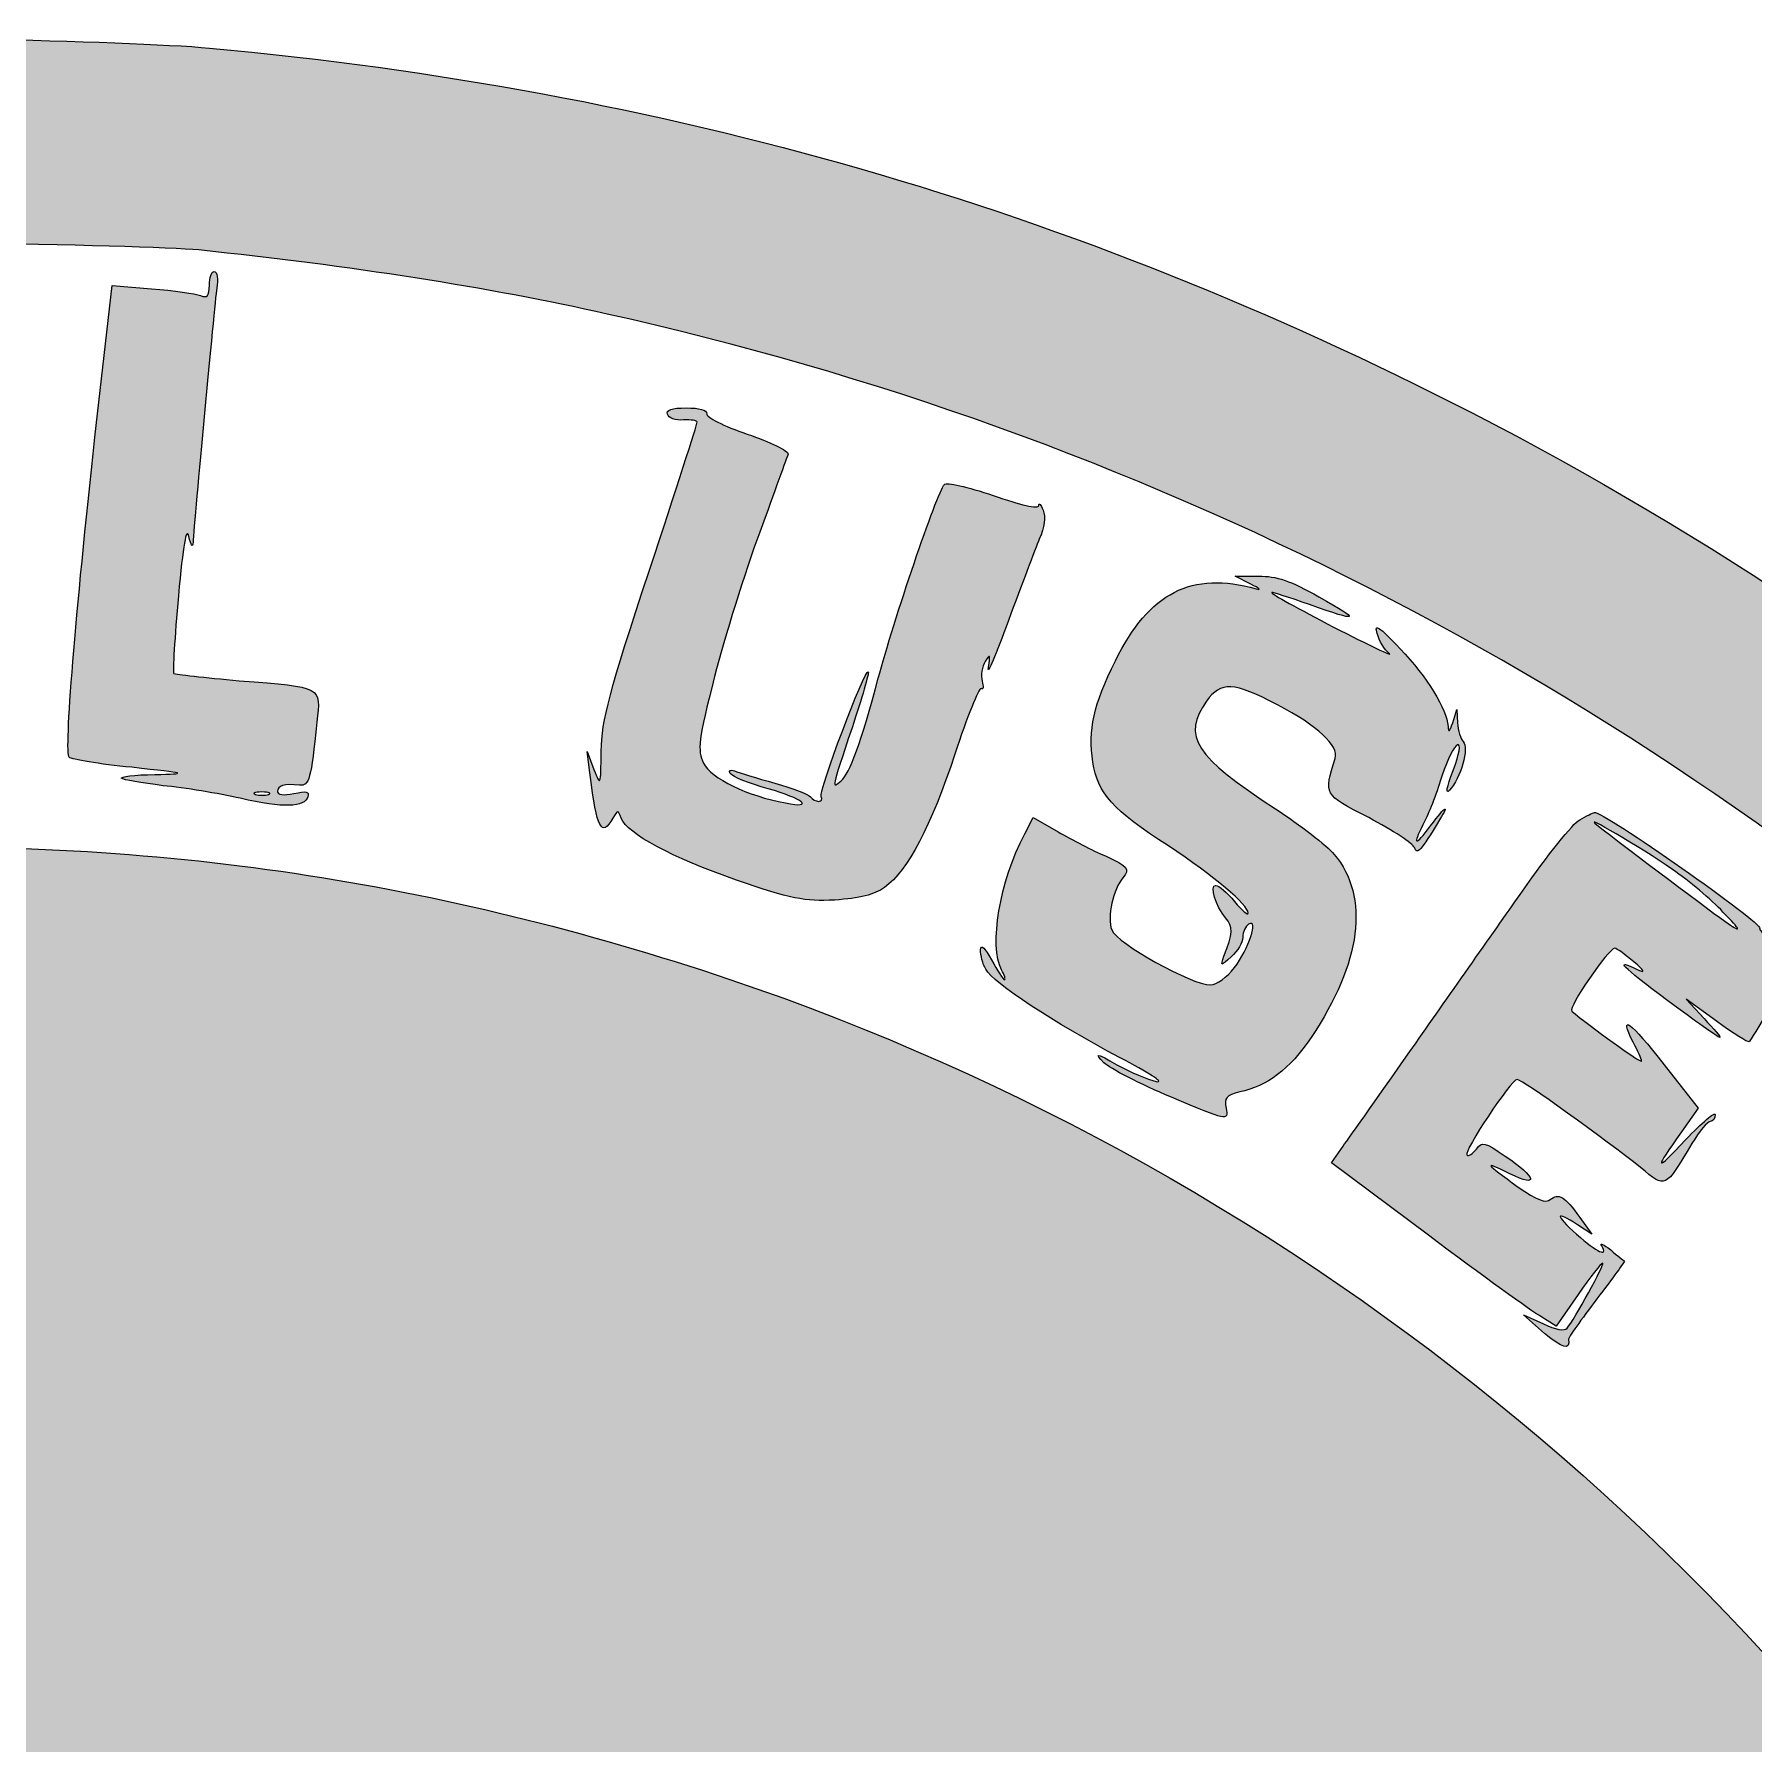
# Model space of a CAD drawing. Extents: x 521 to 1427, y -1412 to -517.
# Drawn here: x 989.8 to 1222.1, y -748.1 to -517.1 of the extents above; entities that cross this region are included whole.
import ezdxf

# ---------------------------------------------------------------- set-up
doc = ezdxf.new("R2010")
doc.units = 0
doc.header["$MEASUREMENT"] = 0
doc.layers.add('katman 1', color=7, linetype='Continuous')

# ---------------------------------------------------------------- blocks, each defined once
blk = doc.blocks.new('block 2')
at = {"layer": 'katman 1', "true_color": 0xffffff}
h = blk.add_hatch(color=7, dxfattribs=at)
h.dxf.hatch_style = 2
edge = h.paths.add_edge_path()
edge.add_spline(control_points=[(1422.75, -900.92), (1402.47, -759.29), (1312.94, -634.6), (1184, -568.25), (1130.06, -540.53), (1075.05, -524.65), (1013.45, -518.98), (1002.46, -517.99), (962.2, -517.14), (952.84, -517.7), (916.26, -519.9), (891.66, -523.59), (859.98, -531.6), (802.77, -545.99), (747.69, -572.36), (699.77, -608.16), (604.57, -679.26), (541.34, -784.95), (524.76, -900.92), (521.28, -924.66), (520.5, -936.86), (520.5, -964.57), (520.5, -992.29), (521.28, -1004.48), (524.68, -1028.09), (541.34, -1144.13), (604.57, -1249.89), (699.77, -1320.99), (763.86, -1368.91), (839.7, -1399.18), (919.17, -1408.61), (938.31, -1410.88), (949.3, -1411.44), (973.75, -1411.44), (998.28, -1411.51), (1008.84, -1410.95), (1028.33, -1408.61), (1107.8, -1399.18), (1183.58, -1368.91), (1247.73, -1320.99), (1343, -1249.82), (1406.16, -1144.13), (1422.82, -1028.09), (1426.22, -1004.48), (1427, -992.29), (1427, -964.57), (1427, -936.86), (1426.22, -924.66), (1422.75, -900.92)], knot_values=[0, 0, 0, 0, 1, 1, 1, 2, 2, 2, 3, 3, 3, 4, 4, 4, 5, 5, 5, 6, 6, 6, 7, 7, 7, 8, 8, 8, 9, 9, 9, 10, 10, 10, 11, 11, 11, 12, 12, 12, 13, 13, 13, 14, 14, 14, 15, 15, 15, 16, 16, 16, 16], degree=3, periodic=1)
edge = h.paths.add_edge_path()
edge.add_spline(control_points=[(1399.57, -974.5), (1399.14, -996.26), (1397.79, -1011.93), (1394.68, -1030.29), (1394.38, -1032.34), (1394.08, -1033.54), (1393.68, -1034.17), (1393.9, -1034.71), (1394.06, -1035.28), (1394.16, -1035.86), (1394.29, -1036.62), (1394.35, -1037.39), (1394.37, -1038.16), (1394.39, -1039.04), (1394.35, -1039.91), (1394.28, -1040.78), (1394.2, -1041.72), (1394.08, -1042.65), (1393.92, -1043.58), (1393.76, -1044.55), (1393.56, -1045.51), (1393.32, -1046.46), (1393.09, -1047.41), (1392.83, -1048.34), (1392.53, -1049.27), (1392.24, -1050.15), (1391.92, -1051.02), (1391.56, -1051.87), (1391.23, -1052.65), (1390.87, -1053.42), (1390.46, -1054.16), (1390.33, -1054.38), (1390.2, -1054.6), (1390.06, -1054.81), (1388.68, -1060.68), (1384.63, -1076.61), (1383.26, -1081.18), (1382.42, -1084.05), (1381.96, -1085.65), (1381.09, -1086.31), (1380.83, -1087.76), (1380.6, -1089.22), (1380.37, -1090.67), (1380.09, -1092.36), (1379.81, -1094.05), (1379.46, -1095.73), (1379.12, -1097.4), (1378.71, -1099.06), (1378.18, -1100.68), (1377.66, -1102.26), (1377.03, -1103.8), (1376.23, -1105.26), (1375.68, -1106.24), (1375.05, -1107.17), (1374.33, -1108.03), (1371.86, -1114.95), (1366.2, -1129), (1363.41, -1134.84), (1363.41, -1134.84), (1361.15, -1139.59), (1361.15, -1139.59), (1361.15, -1139.59), (1361.03, -1139.53), (1361.03, -1139.53), (1361.02, -1139.57), (1361.02, -1139.61), (1361.01, -1139.65), (1360.9, -1140.08), (1360.75, -1140.49), (1360.55, -1140.88), (1360.36, -1141.28), (1360.11, -1141.65), (1359.84, -1141.99), (1359.7, -1142.17), (1359.55, -1142.33), (1359.39, -1142.5), (1359.01, -1143.37), (1358.44, -1144.45), (1357.74, -1145.55), (1356.4, -1147.6), (1354.62, -1150.86), (1353.85, -1152.64), (1353.59, -1153.22), (1353.3, -1153.75), (1353.01, -1154.21), (1352.99, -1154.61), (1352.95, -1155), (1352.85, -1155.39), (1352.74, -1155.8), (1352.58, -1156.19), (1352.35, -1156.55), (1352.2, -1156.77), (1352.03, -1156.98), (1351.85, -1157.17), (1351.84, -1157.3), (1351.83, -1157.42), (1351.82, -1157.55), (1352.1, -1157.53), (1352.29, -1157.56), (1352.29, -1157.67), (1352.29, -1157.81), (1350.09, -1161.85), (1347.39, -1166.6), (1343.99, -1172.68), (1341.68, -1176.35), (1338.26, -1180.64), (1338.26, -1180.64), (1338.27, -1180.64), (1338.27, -1180.64), (1338.32, -1180.64), (1338.32, -1180.71), (1338.27, -1180.71), (1338.25, -1180.71), (1338.22, -1180.72), (1338.2, -1180.72), (1337.36, -1181.77), (1336.46, -1182.85), (1335.47, -1184.01), (1335.35, -1184.36), (1335.23, -1184.71), (1335.1, -1185.05), (1334.94, -1185.49), (1334.75, -1185.92), (1334.51, -1186.32), (1334.4, -1186.51), (1334.27, -1186.69), (1334.13, -1186.85), (1334.05, -1186.94), (1333.98, -1187.02), (1333.9, -1187.09), (1333.8, -1187.18), (1333.72, -1187.28), (1333.63, -1187.37), (1333.59, -1187.41), (1333.54, -1187.44), (1333.5, -1187.48), (1333.39, -1189), (1331.37, -1193), (1328.33, -1197.51), (1301.6, -1237.27), (1262.9, -1276.83), (1223.06, -1305.04), (1165, -1346.23), (1099.22, -1371.89), (1028.33, -1380.96), (1008.91, -1383.44), (1001.26, -1383.87), (973.75, -1383.87), (946.25, -1383.87), (938.59, -1383.44), (919.17, -1380.96), (848.35, -1371.89), (782.43, -1346.23), (724.44, -1305.04), (683.83, -1276.26), (645.4, -1236.85), (617.9, -1195.66), (579.41, -1137.96), (557.36, -1076.72), (549.42, -1004.98), (548.15, -993.5), (547.16, -943.31), (548.15, -943.31), (548.21, -943.31), (548.32, -943.35), (548.45, -943.41), (548.46, -943.18), (548.47, -942.95), (548.47, -942.71), (548.48, -941.93), (548.47, -941.15), (548.48, -940.36), (548.48, -939.59), (548.49, -938.82), (548.54, -938.05), (548.56, -937.73), (548.59, -937.43), (548.63, -937.12), (548.32, -935.85), (548.76, -931.29), (550.27, -917.43), (560.27, -826.63), (601.45, -740.36), (666.46, -674.01), (698.78, -640.98), (730.82, -616.87), (770.73, -595.4), (821.27, -568.25), (879.54, -551.02), (936.54, -546.34), (941.64, -545.99), (947.03, -545.49), (948.59, -545.35), (954.4, -544.78), (1004.87, -545.56), (1012.03, -546.27), (1032.45, -548.4), (1051.16, -551.3), (1067.18, -554.92), (1139.06, -570.87), (1205.48, -604.82), (1259.71, -653.38), (1335.7, -721.5), (1384.47, -813.66), (1396.59, -912.12), (1397.16, -917.01), (1397.87, -922.47), (1398.08, -924.31), (1398.08, -924.31), (1398.5, -927.71), (1398.5, -927.71), (1398.5, -927.71), (1398.43, -927.71), (1398.43, -927.71), (1398.51, -928.02), (1398.57, -928.32), (1398.62, -928.63), (1398.71, -929.22), (1398.75, -929.81), (1398.77, -930.41), (1398.79, -931.03), (1398.78, -931.65), (1398.77, -932.26), (1398.76, -932.46), (1398.75, -932.66), (1398.74, -932.86), (1399.49, -937.17), (1399.94, -956.55), (1399.57, -974.5)], knot_values=[0, 0, 0, 0, 1, 1, 1, 2, 2, 2, 3, 3, 3, 4, 4, 4, 5, 5, 5, 6, 6, 6, 7, 7, 7, 8, 8, 8, 9, 9, 9, 10, 10, 10, 11, 11, 11, 12, 12, 12, 13, 13, 13, 14, 14, 14, 15, 15, 15, 16, 16, 16, 17, 17, 17, 18, 18, 18, 19, 19, 19, 20, 20, 20, 21, 21, 21, 22, 22, 22, 23, 23, 23, 24, 24, 24, 25, 25, 25, 26, 26, 26, 27, 27, 27, 28, 28, 28, 29, 29, 29, 30, 30, 30, 31, 31, 31, 32, 32, 32, 33, 33, 33, 34, 34, 34, 35, 35, 35, 36, 36, 36, 37, 37, 37, 38, 38, 38, 39, 39, 39, 40, 40, 40, 41, 41, 41, 42, 42, 42, 43, 43, 43, 44, 44, 44, 45, 45, 45, 46, 46, 46, 47, 47, 47, 48, 48, 48, 49, 49, 49, 50, 50, 50, 51, 51, 51, 52, 52, 52, 53, 53, 53, 54, 54, 54, 55, 55, 55, 56, 56, 56, 57, 57, 57, 58, 58, 58, 59, 59, 59, 60, 60, 60, 61, 61, 61, 62, 62, 62, 63, 63, 63, 64, 64, 64, 65, 65, 65, 66, 66, 66, 67, 67, 67, 68, 68, 68, 69, 69, 69, 70, 70, 70, 71, 71, 71, 72, 72, 72, 73, 73, 73, 74, 74, 74, 75, 75, 75, 76, 76, 76, 76], degree=3, periodic=1)
at = {"layer": 'katman 1', "true_color": 0x008000}
h = blk.add_hatch(color=96, dxfattribs=at)
h.dxf.hatch_style = 2
edge = h.paths.add_edge_path()
edge.add_spline(control_points=[(1013.45, -551.02), (1013.45, -552.51), (1013.16, -552.79), (1012.24, -552.44), (1011.6, -552.16), (1008.63, -551.73), (1005.65, -551.52), (1005.65, -551.52), (1000.33, -551.09), (1000.33, -551.09), (1000.33, -551.09), (997.99, -571.58), (997.99, -571.58), (995.37, -595.4), (993.81, -614.18), (994.52, -614.82), (994.8, -615.1), (998.56, -615.74), (1002.96, -616.17), (1010.54, -617.02), (1010.68, -617.02), (1006.08, -617.16), (1003.38, -617.16), (1001.33, -617.44), (1001.54, -617.65), (1001.82, -617.87), (1004.3, -618.29), (1007.21, -618.65), (1010.05, -618.93), (1014.72, -619.71), (1017.63, -620.35), (1023.51, -621.7), (1026.28, -621.62), (1026.77, -620.14), (1026.99, -619.43), (1026.56, -619.36), (1024.86, -619.71), (1023.44, -619.99), (1022.66, -619.92), (1022.66, -619.43), (1022.66, -618.65), (1023.51, -618.36), (1025.64, -618.58), (1026.92, -618.72), (1027.2, -617.8), (1027.98, -610.07), (1028.48, -605.18), (1028.9, -605.39), (1017.49, -604.47), (1012.81, -604.04), (1008.84, -603.62), (1008.63, -603.48), (1008.49, -603.26), (1008.77, -598.59), (1009.27, -592.99), (1009.9, -586.11), (1010.33, -583.56), (1010.68, -584.98), (1010.97, -586.25), (1011.18, -586.54), (1011.25, -585.76), (1011.39, -582.85), (1014.16, -553.64), (1014.44, -551.45), (1014.65, -550.24), (1014.51, -549.18), (1014.09, -549.18), (1013.73, -549.18), (1013.45, -550.03), (1013.45, -551.02)], knot_values=[0, 0, 0, 0, 1, 1, 1, 2, 2, 2, 3, 3, 3, 4, 4, 4, 5, 5, 5, 6, 6, 6, 7, 7, 7, 8, 8, 8, 9, 9, 9, 10, 10, 10, 11, 11, 11, 12, 12, 12, 13, 13, 13, 14, 14, 14, 15, 15, 15, 16, 16, 16, 17, 17, 17, 18, 18, 18, 19, 19, 19, 20, 20, 20, 21, 21, 21, 22, 22, 22, 23, 23, 23, 23], degree=3, periodic=1)
edge = h.paths.add_edge_path()
edge.add_spline(control_points=[(1021.46, -619.85), (1020.96, -619.99), (1020.11, -619.99), (1019.69, -619.85), (1019.19, -619.64), (1019.54, -619.5), (1020.54, -619.5), (1021.53, -619.5), (1021.88, -619.64), (1021.46, -619.85)], knot_values=[0, 0, 0, 0, 1, 1, 1, 2, 2, 2, 3, 3, 3, 3], degree=3, periodic=1)
h = blk.add_hatch(color=96, dxfattribs=at)
h.dxf.hatch_style = 2
edge = h.paths.add_edge_path()
edge.add_spline(control_points=[(1075.33, -568.46), (1075.47, -568.96), (1076.47, -569.31), (1077.53, -569.24), (1078.52, -569.17), (1079.37, -569.31), (1079.37, -569.52), (1079.37, -569.81), (1076.47, -578.74), (1072.92, -589.51), (1067.46, -606.03), (1066.47, -609.79), (1066.4, -613.97), (1066.33, -618.72), (1066.33, -618.79), (1065.41, -616.45), (1065.41, -616.45), (1064.49, -614.04), (1064.49, -614.04), (1064.49, -614.04), (1064.91, -617.23), (1064.91, -617.23), (1065.76, -624.46), (1066.47, -625.74), (1067.96, -623.04), (1068.6, -621.91), (1068.67, -621.91), (1069.09, -623.04), (1069.94, -625.17), (1075.9, -628.36), (1084.69, -631.41), (1092.06, -633.96), (1093.83, -634.31), (1097.94, -634.1), (1101.35, -633.89), (1103.26, -633.39), (1104.68, -632.4), (1107.87, -630.06), (1110.92, -624.18), (1114.18, -614.39), (1115.81, -609.36), (1117.44, -605.39), (1117.72, -605.53), (1118.01, -605.75), (1118.08, -605.25), (1117.86, -604.54), (1117.65, -603.76), (1117.86, -602.56), (1118.29, -601.85), (1118.93, -600.78), (1119, -600.93), (1118.71, -602.7), (1118.5, -603.83), (1119.71, -601), (1121.41, -596.32), (1123.18, -591.64), (1125.02, -586.68), (1125.59, -585.33), (1126.3, -583.77), (1126.51, -582.35), (1126.09, -581.43), (1125.8, -580.65), (1125.52, -580.37), (1125.52, -580.79), (1125.45, -581.29), (1123.04, -580.72), (1119.35, -579.45), (1115.88, -578.24), (1113.04, -577.6), (1112.76, -577.96), (1111.77, -579.02), (1105.81, -596.6), (1103.83, -604.12), (1101.49, -612.91), (1100, -616.95), (1098.8, -618.01), (1097.52, -619.07), (1097.45, -619.28), (1100.28, -610.85), (1101.63, -606.81), (1102.62, -603.41), (1102.48, -603.26), (1102.06, -602.77), (1095.68, -619.5), (1096.1, -620.14), (1096.31, -620.49), (1096.17, -620.77), (1095.75, -620.77), (1095.39, -620.77), (1094.9, -620.49), (1094.68, -620.14), (1094.47, -619.85), (1092.34, -619), (1089.86, -618.29), (1087.45, -617.65), (1084.97, -616.87), (1084.41, -616.66), (1083.84, -616.45), (1083.55, -616.59), (1083.84, -617.02), (1084.12, -617.44), (1086.39, -618.36), (1088.94, -619.07), (1093.69, -620.42), (1095.32, -621.77), (1091.28, -620.99), (1086.18, -620.06), (1081.22, -617.65), (1080.22, -615.6), (1079.37, -613.83), (1079.51, -612.55), (1081.71, -603.9), (1083.06, -598.59), (1085.82, -589.8), (1087.81, -584.41), (1089.79, -579.02), (1091.49, -574.27), (1091.64, -573.85), (1091.71, -573.42), (1089.23, -572.22), (1086.11, -571.15), (1082.99, -570.09), (1080.51, -568.81), (1080.65, -568.39), (1080.72, -567.89), (1079.66, -567.61), (1077.88, -567.61), (1075.9, -567.61), (1075.12, -567.89), (1075.33, -568.46)], knot_values=[0, 0, 0, 0, 1, 1, 1, 2, 2, 2, 3, 3, 3, 4, 4, 4, 5, 5, 5, 6, 6, 6, 7, 7, 7, 8, 8, 8, 9, 9, 9, 10, 10, 10, 11, 11, 11, 12, 12, 12, 13, 13, 13, 14, 14, 14, 15, 15, 15, 16, 16, 16, 17, 17, 17, 18, 18, 18, 19, 19, 19, 20, 20, 20, 21, 21, 21, 22, 22, 22, 23, 23, 23, 24, 24, 24, 25, 25, 25, 26, 26, 26, 27, 27, 27, 28, 28, 28, 29, 29, 29, 30, 30, 30, 31, 31, 31, 32, 32, 32, 33, 33, 33, 34, 34, 34, 35, 35, 35, 36, 36, 36, 37, 37, 37, 38, 38, 38, 39, 39, 39, 40, 40, 40, 41, 41, 41, 42, 42, 42, 43, 43, 43, 43], degree=3, periodic=1)
h = blk.add_hatch(color=96, dxfattribs=at)
h.dxf.hatch_style = 2
edge = h.paths.add_edge_path()
edge.add_spline(control_points=[(1154.16, -591.43), (1155.36, -591.99), (1155.65, -592.28), (1154.87, -592.06), (1146.22, -589.58), (1140.41, -592.56), (1135.87, -601.78), (1132.89, -607.8), (1132.18, -611.06), (1132.82, -615.46), (1133.46, -619.64), (1135.51, -621.98), (1143.03, -626.8), (1149.27, -630.91), (1153.8, -634.74), (1153.8, -635.87), (1153.8, -636.23), (1152.95, -635.52), (1151.96, -634.31), (1150.97, -633.11), (1149.83, -632.12), (1149.41, -632.12), (1148.56, -632.12), (1149.41, -634.95), (1150.75, -636.51), (1151.82, -637.72), (1151.75, -638.64), (1150.54, -641.69), (1150.05, -643.1), (1150.05, -643.1), (1151.53, -641.76), (1152.39, -640.98), (1153.09, -639.84), (1153.09, -639.13), (1153.09, -638.42), (1153.45, -637.64), (1153.87, -637.36), (1155.29, -636.51), (1153.87, -640.76), (1151.96, -643.24), (1150.97, -644.52), (1149.55, -645.58), (1148.77, -645.58), (1146.15, -645.58), (1136.08, -639.98), (1135.37, -638.14), (1134.73, -636.44), (1135.59, -632.54), (1136.86, -631.12), (1137.92, -629.92), (1137.57, -629.56), (1134.52, -628.15), (1132.82, -627.44), (1129.99, -625.95), (1128.14, -624.89), (1128.14, -624.89), (1124.74, -622.97), (1124.74, -622.97), (1124.74, -622.97), (1123.61, -625.17), (1123.61, -625.17), (1120.2, -631.69), (1118.79, -640.27), (1120.49, -643.53), (1120.91, -644.24), (1121.05, -644.88), (1120.91, -644.88), (1120.7, -644.88), (1119.92, -643.67), (1119.14, -642.18), (1118.22, -640.55), (1117.72, -640.05), (1117.65, -640.83), (1117.65, -641.54), (1117.93, -642.75), (1118.36, -643.46), (1119.28, -645.23), (1127.79, -650.83), (1136.44, -655.37), (1140.33, -657.42), (1142.6, -658.84), (1141.4, -658.63), (1140.26, -658.34), (1137.85, -657.35), (1136.08, -656.36), (1133.25, -654.73), (1133.03, -654.73), (1134.31, -656.08), (1135.09, -656.85), (1139.2, -658.98), (1143.45, -660.75), (1151.04, -663.94), (1151.11, -664.01), (1150.83, -662.24), (1150.54, -660.82), (1150.83, -660.47), (1152.67, -660.04), (1156.36, -659.27), (1159.4, -657), (1162.31, -652.67), (1169.11, -642.61), (1170.25, -633.67), (1165.43, -627.93), (1164.44, -626.73), (1160.82, -623.96), (1157.49, -621.77), (1146.64, -614.75), (1144.8, -611.91), (1148.2, -607.23), (1150.12, -604.54), (1151.82, -604.61), (1157.77, -607.73), (1163.23, -610.57), (1166.07, -613.26), (1165.57, -614.96), (1164.08, -619.99), (1163.87, -619.71), (1170.11, -622.97), (1173.37, -624.67), (1176.13, -626.52), (1176.27, -627.01), (1176.7, -628), (1177.05, -627.58), (1179.68, -623.25), (1181.17, -620.84), (1180.31, -621.55), (1178.05, -624.6), (1176.2, -627.01), (1176.06, -626.52), (1177.69, -623.4), (1178.33, -622.12), (1179.39, -619.36), (1180.03, -617.23), (1180.74, -615.1), (1181.66, -613.26), (1182.09, -613.12), (1182.58, -612.98), (1182.37, -614.25), (1181.52, -616.59), (1180.6, -618.93), (1180.46, -619.92), (1181.02, -619.28), (1182.51, -617.65), (1183.72, -613.54), (1182.87, -612.69), (1182.51, -612.34), (1182.16, -611.2), (1182.09, -610.14), (1182.09, -610.14), (1182.02, -608.37), (1182.02, -608.37), (1182.02, -608.37), (1181.45, -610.14), (1181.45, -610.14), (1181.02, -611.35), (1180.88, -611.56), (1180.81, -610.64), (1180.67, -608.3), (1177.98, -603.97), (1174.36, -600.15), (1171.45, -597.1), (1170.82, -596.67), (1171.24, -598.09), (1171.52, -599.08), (1172.23, -600.29), (1172.87, -600.78), (1173.51, -601.28), (1170.11, -599.65), (1165.36, -597.24), (1160.68, -594.76), (1156.85, -592.7), (1156.99, -592.56), (1157.06, -592.49), (1159.4, -593.2), (1162.1, -594.19), (1168.9, -596.6), (1169.19, -596.39), (1163.37, -593.13), (1159.62, -591), (1157.63, -590.29), (1155.22, -590.36), (1155.22, -590.36), (1152.03, -590.36), (1152.03, -590.36), (1152.03, -590.36), (1154.16, -591.43), (1154.16, -591.43)], knot_values=[0, 0, 0, 0, 1, 1, 1, 2, 2, 2, 3, 3, 3, 4, 4, 4, 5, 5, 5, 6, 6, 6, 7, 7, 7, 8, 8, 8, 9, 9, 9, 10, 10, 10, 11, 11, 11, 12, 12, 12, 13, 13, 13, 14, 14, 14, 15, 15, 15, 16, 16, 16, 17, 17, 17, 18, 18, 18, 19, 19, 19, 20, 20, 20, 21, 21, 21, 22, 22, 22, 23, 23, 23, 24, 24, 24, 25, 25, 25, 26, 26, 26, 27, 27, 27, 28, 28, 28, 29, 29, 29, 30, 30, 30, 31, 31, 31, 32, 32, 32, 33, 33, 33, 34, 34, 34, 35, 35, 35, 36, 36, 36, 37, 37, 37, 38, 38, 38, 39, 39, 39, 40, 40, 40, 41, 41, 41, 42, 42, 42, 43, 43, 43, 44, 44, 44, 45, 45, 45, 46, 46, 46, 47, 47, 47, 48, 48, 48, 49, 49, 49, 50, 50, 50, 51, 51, 51, 52, 52, 52, 53, 53, 53, 54, 54, 54, 55, 55, 55, 56, 56, 56, 57, 57, 57, 58, 58, 58, 59, 59, 59, 60, 60, 60, 61, 61, 61, 62, 62, 62, 62], degree=3, periodic=1)
h = blk.add_hatch(color=96, dxfattribs=at)
h.dxf.hatch_style = 2
edge = h.paths.add_edge_path()
edge.add_spline(control_points=[(1198.6, -623.25), (1197.68, -623.75), (1194.21, -628.07), (1190.88, -632.9), (1187.47, -637.72), (1181.02, -646.93), (1176.49, -653.38), (1171.95, -659.83), (1167.56, -666.14), (1166.63, -667.35), (1166.63, -667.35), (1165.07, -669.61), (1165.07, -669.61), (1165.07, -669.61), (1178.19, -679.4), (1178.19, -679.4), (1185.35, -684.78), (1192.22, -689.75), (1193.36, -690.38), (1193.36, -690.38), (1195.41, -691.66), (1195.41, -691.66), (1195.41, -691.66), (1198.39, -687.41), (1198.39, -687.41), (1200.02, -685.07), (1201.51, -683.15), (1201.72, -683.15), (1202.08, -683.15), (1197.82, -690.95), (1196.9, -691.94), (1196.55, -692.37), (1195.34, -692.16), (1193.71, -691.38), (1193.71, -691.38), (1191.02, -690.17), (1191.02, -690.17), (1191.02, -690.17), (1193.85, -692.65), (1193.85, -692.65), (1196.26, -694.71), (1197.33, -694.99), (1197.11, -693.43), (1197.04, -693.22), (1198.82, -690.81), (1200.94, -687.97), (1203.07, -685.21), (1204.77, -682.87), (1204.63, -682.87), (1204.56, -682.8), (1203.71, -682.16), (1202.79, -681.38), (1201.79, -680.6), (1201.3, -680.39), (1201.58, -680.81), (1202.5, -682.44), (1201.01, -681.74), (1198.18, -679.26), (1195.2, -676.56), (1195.2, -675.99), (1198.32, -677.98), (1198.32, -677.98), (1200.23, -679.26), (1200.23, -679.26), (1200.23, -679.26), (1198.6, -676.99), (1198.6, -676.99), (1196.55, -674.08), (1195.77, -673.65), (1194.63, -674.58), (1194, -675.07), (1192.86, -674.65), (1190.31, -672.88), (1185.7, -669.61), (1185.49, -669.26), (1189.18, -671.1), (1193.15, -673.09), (1192.79, -671.53), (1188.54, -668.69), (1185.77, -666.78), (1185.42, -666.71), (1184.64, -667.77), (1184.14, -668.41), (1183.58, -668.76), (1183.36, -668.55), (1182.87, -668.05), (1189.32, -658.41), (1190.17, -658.34), (1190.74, -658.34), (1202.15, -666.5), (1206.83, -670.25), (1210.23, -673.09), (1210.09, -673.16), (1213.77, -666.99), (1214.77, -665.36), (1215.9, -664.01), (1216.25, -664.01), (1216.61, -664.01), (1216.89, -663.59), (1216.89, -663.09), (1216.89, -662.67), (1215.12, -664.16), (1212.92, -666.5), (1208.74, -670.96), (1208.6, -670.68), (1212.36, -665.43), (1212.36, -665.43), (1214.62, -662.24), (1214.62, -662.24), (1214.62, -662.24), (1210.02, -656.36), (1210.02, -656.36), (1205.41, -650.48), (1203.78, -649.27), (1205.83, -653.31), (1206.47, -654.44), (1206.97, -655.65), (1206.97, -655.86), (1206.97, -656.22), (1199.88, -651.11), (1197.54, -649.13), (1196.97, -648.63), (1202.5, -640.62), (1203.35, -640.62), (1203.57, -640.62), (1204.77, -641.47), (1205.9, -642.46), (1207.39, -643.67), (1207.54, -644.02), (1206.47, -643.53), (1203.14, -641.9), (1204.13, -642.96), (1210.51, -647.71), (1214.13, -650.4), (1217.32, -652.67), (1217.53, -652.67), (1217.74, -652.67), (1216.75, -651.54), (1215.4, -650.12), (1215.4, -650.12), (1212.99, -647.5), (1212.99, -647.5), (1212.99, -647.5), (1217.1, -650.48), (1217.1, -650.48), (1219.37, -652.18), (1221.36, -653.38), (1221.5, -653.24), (1221.57, -653.17), (1222.85, -651.11), (1224.34, -648.77), (1225.82, -646.43), (1227.45, -644.17), (1228.02, -643.74), (1228.87, -643.03), (1228.45, -642.46), (1225.82, -640.55), (1224.05, -639.28), (1222.7, -638.07), (1222.92, -637.93), (1223.48, -637.29), (1201.72, -622.05), (1200.59, -622.26), (1200.38, -622.33), (1199.52, -622.76), (1198.6, -623.25)], knot_values=[0, 0, 0, 0, 1, 1, 1, 2, 2, 2, 3, 3, 3, 4, 4, 4, 5, 5, 5, 6, 6, 6, 7, 7, 7, 8, 8, 8, 9, 9, 9, 10, 10, 10, 11, 11, 11, 12, 12, 12, 13, 13, 13, 14, 14, 14, 15, 15, 15, 16, 16, 16, 17, 17, 17, 18, 18, 18, 19, 19, 19, 20, 20, 20, 21, 21, 21, 22, 22, 22, 23, 23, 23, 24, 24, 24, 25, 25, 25, 26, 26, 26, 27, 27, 27, 28, 28, 28, 29, 29, 29, 30, 30, 30, 31, 31, 31, 32, 32, 32, 33, 33, 33, 34, 34, 34, 35, 35, 35, 36, 36, 36, 37, 37, 37, 38, 38, 38, 39, 39, 39, 40, 40, 40, 41, 41, 41, 42, 42, 42, 43, 43, 43, 44, 44, 44, 45, 45, 45, 46, 46, 46, 47, 47, 47, 48, 48, 48, 49, 49, 49, 50, 50, 50, 51, 51, 51, 52, 52, 52, 53, 53, 53, 54, 54, 54, 55, 55, 55, 55], degree=3, periodic=1)
edge = h.paths.add_edge_path()
edge.add_spline(control_points=[(1211.15, -629.99), (1213.35, -631.48), (1216.4, -634.03), (1217.96, -635.73), (1220.44, -638.28), (1220.51, -638.5), (1218.66, -637.29), (1216.82, -636.01), (1205.05, -627.15), (1200.94, -623.96), (1198.67, -622.19), (1206.76, -626.94), (1211.15, -629.99)], knot_values=[0, 0, 0, 0, 1, 1, 1, 2, 2, 2, 3, 3, 3, 4, 4, 4, 4], degree=3, periodic=1)
edge = h.paths.add_edge_path()
edge.add_spline(control_points=[(1225.47, -642.54), (1226.39, -643.67), (1226.32, -643.74), (1225.26, -642.82), (1224.05, -641.9), (1223.7, -641.33), (1224.26, -641.33), (1224.41, -641.33), (1224.97, -641.9), (1225.47, -642.54)], knot_values=[0, 0, 0, 0, 1, 1, 1, 2, 2, 2, 3, 3, 3, 3], degree=3, periodic=1)
at = {"layer": 'katman 1', "true_color": 0xffffff}
h = blk.add_hatch(color=7, dxfattribs=at)
h.dxf.hatch_style = 2
edge = h.paths.add_edge_path()
edge.add_spline(control_points=[(960.28, -627.22), (914.7, -629), (870.68, -640.05), (828.58, -660.19), (747.55, -698.89), (684.53, -769.92), (655.4, -855.27), (622.15, -952.74), (635.27, -1061.05), (690.77, -1146.75), (704.38, -1167.73), (716.36, -1182.76), (733.73, -1200.48), (779.17, -1246.91), (835.95, -1278.81), (898.97, -1293.42), (958.09, -1307.03), (1021.74, -1304.26), (1079.3, -1285.55), (1182.02, -1252.16), (1262.83, -1171.35), (1296.14, -1068.78), (1301.53, -1052.12), (1303.87, -1043.04), (1306.99, -1026.24), (1321.73, -947.06), (1307.49, -864.41), (1267.22, -795.23), (1225.26, -723.13), (1158.69, -669.19), (1080.08, -643.6), (1040.6, -630.77), (1002.6, -625.52), (960.28, -627.22)], knot_values=[0, 0, 0, 0, 1, 1, 1, 2, 2, 2, 3, 3, 3, 4, 4, 4, 5, 5, 5, 6, 6, 6, 7, 7, 7, 8, 8, 8, 9, 9, 9, 10, 10, 10, 11, 11, 11, 11], degree=3, periodic=1)
at = {"layer": 'katman 1', "lineweight": 0}
for points, knots in [([(1422.75, -900.92), (1402.47, -759.29), (1312.94, -634.6), (1184, -568.25), (1130.06, -540.53), (1075.05, -524.65), (1013.45, -518.98), (1002.46, -517.99), (962.2, -517.14), (952.84, -517.7), (916.26, -519.9), (891.66, -523.59), (859.98, -531.6), (802.77, -545.99), (747.69, -572.36), (699.77, -608.16), (604.57, -679.26), (541.34, -784.95), (524.76, -900.92), (521.28, -924.66), (520.5, -936.86), (520.5, -964.57), (520.5, -992.29), (521.28, -1004.48), (524.68, -1028.09), (541.34, -1144.13), (604.57, -1249.89), (699.77, -1320.99), (763.86, -1368.91), (839.7, -1399.18), (919.17, -1408.61), (938.31, -1410.88), (949.3, -1411.44), (973.75, -1411.44), (998.28, -1411.51), (1008.84, -1410.95), (1028.33, -1408.61), (1107.8, -1399.18), (1183.58, -1368.91), (1247.73, -1320.99), (1343, -1249.82), (1406.16, -1144.13), (1422.82, -1028.09), (1426.22, -1004.48), (1427, -992.29), (1427, -964.57), (1427, -936.86), (1426.22, -924.66), (1422.75, -900.92)], [0, 0, 0, 0, 1, 1, 1, 2, 2, 2, 3, 3, 3, 4, 4, 4, 5, 5, 5, 6, 6, 6, 7, 7, 7, 8, 8, 8, 9, 9, 9, 10, 10, 10, 11, 11, 11, 12, 12, 12, 13, 13, 13, 14, 14, 14, 15, 15, 15, 16, 16, 16, 16]), ([(1399.57, -974.5), (1399.14, -996.26), (1397.79, -1011.93), (1394.68, -1030.29), (1394.38, -1032.34), (1394.08, -1033.54), (1393.68, -1034.17), (1393.9, -1034.71), (1394.06, -1035.28), (1394.16, -1035.86), (1394.29, -1036.62), (1394.35, -1037.39), (1394.37, -1038.16), (1394.39, -1039.04), (1394.35, -1039.91), (1394.28, -1040.78), (1394.2, -1041.72), (1394.08, -1042.65), (1393.92, -1043.58), (1393.76, -1044.55), (1393.56, -1045.51), (1393.32, -1046.46), (1393.09, -1047.41), (1392.83, -1048.34), (1392.53, -1049.27), (1392.24, -1050.15), (1391.92, -1051.02), (1391.56, -1051.87), (1391.23, -1052.65), (1390.87, -1053.42), (1390.46, -1054.16), (1390.33, -1054.38), (1390.2, -1054.6), (1390.06, -1054.81), (1388.68, -1060.68), (1384.63, -1076.61), (1383.26, -1081.18), (1382.42, -1084.05), (1381.96, -1085.65), (1381.09, -1086.31), (1380.83, -1087.76), (1380.6, -1089.22), (1380.37, -1090.67), (1380.09, -1092.36), (1379.81, -1094.05), (1379.46, -1095.73), (1379.12, -1097.4), (1378.71, -1099.06), (1378.18, -1100.68), (1377.66, -1102.26), (1377.03, -1103.8), (1376.23, -1105.26), (1375.68, -1106.24), (1375.05, -1107.17), (1374.33, -1108.03), (1371.86, -1114.95), (1366.2, -1129), (1363.41, -1134.84), (1363.41, -1134.84), (1361.15, -1139.59), (1361.15, -1139.59), (1361.15, -1139.59), (1361.03, -1139.53), (1361.03, -1139.53), (1361.02, -1139.57), (1361.02, -1139.61), (1361.01, -1139.65), (1360.9, -1140.08), (1360.75, -1140.49), (1360.55, -1140.88), (1360.36, -1141.28), (1360.11, -1141.65), (1359.84, -1141.99), (1359.7, -1142.17), (1359.55, -1142.33), (1359.39, -1142.5), (1359.01, -1143.37), (1358.44, -1144.45), (1357.74, -1145.55), (1356.4, -1147.6), (1354.62, -1150.86), (1353.85, -1152.64), (1353.59, -1153.22), (1353.3, -1153.75), (1353.01, -1154.21), (1352.99, -1154.61), (1352.95, -1155), (1352.85, -1155.39), (1352.74, -1155.8), (1352.58, -1156.19), (1352.35, -1156.55), (1352.2, -1156.77), (1352.03, -1156.98), (1351.85, -1157.17), (1351.84, -1157.3), (1351.83, -1157.42), (1351.82, -1157.55), (1352.1, -1157.53), (1352.29, -1157.56), (1352.29, -1157.67), (1352.29, -1157.81), (1350.09, -1161.85), (1347.39, -1166.6), (1343.99, -1172.68), (1341.68, -1176.35), (1338.26, -1180.64), (1338.26, -1180.64), (1338.27, -1180.64), (1338.27, -1180.64), (1338.32, -1180.64), (1338.32, -1180.71), (1338.27, -1180.71), (1338.25, -1180.71), (1338.22, -1180.72), (1338.2, -1180.72), (1337.36, -1181.77), (1336.46, -1182.85), (1335.47, -1184.01), (1335.35, -1184.36), (1335.23, -1184.71), (1335.1, -1185.05), (1334.94, -1185.49), (1334.75, -1185.92), (1334.51, -1186.32), (1334.4, -1186.51), (1334.27, -1186.69), (1334.13, -1186.85), (1334.05, -1186.94), (1333.98, -1187.02), (1333.9, -1187.09), (1333.8, -1187.18), (1333.72, -1187.28), (1333.63, -1187.37), (1333.59, -1187.41), (1333.54, -1187.44), (1333.5, -1187.48), (1333.39, -1189), (1331.37, -1193), (1328.33, -1197.51), (1301.6, -1237.27), (1262.9, -1276.83), (1223.06, -1305.04), (1165, -1346.23), (1099.22, -1371.89), (1028.33, -1380.96), (1008.91, -1383.44), (1001.26, -1383.87), (973.75, -1383.87), (946.25, -1383.87), (938.59, -1383.44), (919.17, -1380.96), (848.35, -1371.89), (782.43, -1346.23), (724.44, -1305.04), (683.83, -1276.26), (645.4, -1236.85), (617.9, -1195.66), (579.41, -1137.96), (557.36, -1076.72), (549.42, -1004.98), (548.15, -993.5), (547.16, -943.31), (548.15, -943.31), (548.21, -943.31), (548.32, -943.35), (548.45, -943.41), (548.46, -943.18), (548.47, -942.95), (548.47, -942.71), (548.48, -941.93), (548.47, -941.15), (548.48, -940.36), (548.48, -939.59), (548.49, -938.82), (548.54, -938.05), (548.56, -937.73), (548.59, -937.43), (548.63, -937.12), (548.32, -935.85), (548.76, -931.29), (550.27, -917.43), (560.27, -826.63), (601.45, -740.36), (666.46, -674.01), (698.78, -640.98), (730.82, -616.87), (770.73, -595.4), (821.27, -568.25), (879.54, -551.02), (936.54, -546.34), (941.64, -545.99), (947.03, -545.49), (948.59, -545.35), (954.4, -544.78), (1004.87, -545.56), (1012.03, -546.27), (1032.45, -548.4), (1051.16, -551.3), (1067.18, -554.92), (1139.06, -570.87), (1205.48, -604.82), (1259.71, -653.38), (1335.7, -721.5), (1384.47, -813.66), (1396.59, -912.12), (1397.16, -917.01), (1397.87, -922.47), (1398.08, -924.31), (1398.08, -924.31), (1398.5, -927.71), (1398.5, -927.71), (1398.5, -927.71), (1398.43, -927.71), (1398.43, -927.71), (1398.51, -928.02), (1398.57, -928.32), (1398.62, -928.63), (1398.71, -929.22), (1398.75, -929.81), (1398.77, -930.41), (1398.79, -931.03), (1398.78, -931.65), (1398.77, -932.26), (1398.76, -932.46), (1398.75, -932.66), (1398.74, -932.86), (1399.49, -937.17), (1399.94, -956.55), (1399.57, -974.5)], [0, 0, 0, 0, 1, 1, 1, 2, 2, 2, 3, 3, 3, 4, 4, 4, 5, 5, 5, 6, 6, 6, 7, 7, 7, 8, 8, 8, 9, 9, 9, 10, 10, 10, 11, 11, 11, 12, 12, 12, 13, 13, 13, 14, 14, 14, 15, 15, 15, 16, 16, 16, 17, 17, 17, 18, 18, 18, 19, 19, 19, 20, 20, 20, 21, 21, 21, 22, 22, 22, 23, 23, 23, 24, 24, 24, 25, 25, 25, 26, 26, 26, 27, 27, 27, 28, 28, 28, 29, 29, 29, 30, 30, 30, 31, 31, 31, 32, 32, 32, 33, 33, 33, 34, 34, 34, 35, 35, 35, 36, 36, 36, 37, 37, 37, 38, 38, 38, 39, 39, 39, 40, 40, 40, 41, 41, 41, 42, 42, 42, 43, 43, 43, 44, 44, 44, 45, 45, 45, 46, 46, 46, 47, 47, 47, 48, 48, 48, 49, 49, 49, 50, 50, 50, 51, 51, 51, 52, 52, 52, 53, 53, 53, 54, 54, 54, 55, 55, 55, 56, 56, 56, 57, 57, 57, 58, 58, 58, 59, 59, 59, 60, 60, 60, 61, 61, 61, 62, 62, 62, 63, 63, 63, 64, 64, 64, 65, 65, 65, 66, 66, 66, 67, 67, 67, 68, 68, 68, 69, 69, 69, 70, 70, 70, 71, 71, 71, 72, 72, 72, 73, 73, 73, 74, 74, 74, 75, 75, 75, 76, 76, 76, 76]), ([(1013.45, -551.02), (1013.45, -552.51), (1013.16, -552.79), (1012.24, -552.44), (1011.6, -552.16), (1008.63, -551.73), (1005.65, -551.52), (1005.65, -551.52), (1000.33, -551.09), (1000.33, -551.09), (1000.33, -551.09), (997.99, -571.58), (997.99, -571.58), (995.37, -595.4), (993.81, -614.18), (994.52, -614.82), (994.8, -615.1), (998.56, -615.74), (1002.96, -616.17), (1010.54, -617.02), (1010.68, -617.02), (1006.08, -617.16), (1003.38, -617.16), (1001.33, -617.44), (1001.54, -617.65), (1001.82, -617.87), (1004.3, -618.29), (1007.21, -618.65), (1010.05, -618.93), (1014.72, -619.71), (1017.63, -620.35), (1023.51, -621.7), (1026.28, -621.62), (1026.77, -620.14), (1026.99, -619.43), (1026.56, -619.36), (1024.86, -619.71), (1023.44, -619.99), (1022.66, -619.92), (1022.66, -619.43), (1022.66, -618.65), (1023.51, -618.36), (1025.64, -618.58), (1026.92, -618.72), (1027.2, -617.8), (1027.98, -610.07), (1028.48, -605.18), (1028.9, -605.39), (1017.49, -604.47), (1012.81, -604.04), (1008.84, -603.62), (1008.63, -603.48), (1008.49, -603.26), (1008.77, -598.59), (1009.27, -592.99), (1009.9, -586.11), (1010.33, -583.56), (1010.68, -584.98), (1010.97, -586.25), (1011.18, -586.54), (1011.25, -585.76), (1011.39, -582.85), (1014.16, -553.64), (1014.44, -551.45), (1014.65, -550.24), (1014.51, -549.18), (1014.09, -549.18), (1013.73, -549.18), (1013.45, -550.03), (1013.45, -551.02)], [0, 0, 0, 0, 1, 1, 1, 2, 2, 2, 3, 3, 3, 4, 4, 4, 5, 5, 5, 6, 6, 6, 7, 7, 7, 8, 8, 8, 9, 9, 9, 10, 10, 10, 11, 11, 11, 12, 12, 12, 13, 13, 13, 14, 14, 14, 15, 15, 15, 16, 16, 16, 17, 17, 17, 18, 18, 18, 19, 19, 19, 20, 20, 20, 21, 21, 21, 22, 22, 22, 23, 23, 23, 23]), ([(1075.33, -568.46), (1075.47, -568.96), (1076.47, -569.31), (1077.53, -569.24), (1078.52, -569.17), (1079.37, -569.31), (1079.37, -569.52), (1079.37, -569.81), (1076.47, -578.74), (1072.92, -589.51), (1067.46, -606.03), (1066.47, -609.79), (1066.4, -613.97), (1066.33, -618.72), (1066.33, -618.79), (1065.41, -616.45), (1065.41, -616.45), (1064.49, -614.04), (1064.49, -614.04), (1064.49, -614.04), (1064.91, -617.23), (1064.91, -617.23), (1065.76, -624.46), (1066.47, -625.74), (1067.96, -623.04), (1068.6, -621.91), (1068.67, -621.91), (1069.09, -623.04), (1069.94, -625.17), (1075.9, -628.36), (1084.69, -631.41), (1092.06, -633.96), (1093.83, -634.31), (1097.94, -634.1), (1101.35, -633.89), (1103.26, -633.39), (1104.68, -632.4), (1107.87, -630.06), (1110.92, -624.18), (1114.18, -614.39), (1115.81, -609.36), (1117.44, -605.39), (1117.72, -605.53), (1118.01, -605.75), (1118.08, -605.25), (1117.86, -604.54), (1117.65, -603.76), (1117.86, -602.56), (1118.29, -601.85), (1118.93, -600.78), (1119, -600.93), (1118.71, -602.7), (1118.5, -603.83), (1119.71, -601), (1121.41, -596.32), (1123.18, -591.64), (1125.02, -586.68), (1125.59, -585.33), (1126.3, -583.77), (1126.51, -582.35), (1126.09, -581.43), (1125.8, -580.65), (1125.52, -580.37), (1125.52, -580.79), (1125.45, -581.29), (1123.04, -580.72), (1119.35, -579.45), (1115.88, -578.24), (1113.04, -577.6), (1112.76, -577.96), (1111.77, -579.02), (1105.81, -596.6), (1103.83, -604.12), (1101.49, -612.91), (1100, -616.95), (1098.8, -618.01), (1097.52, -619.07), (1097.45, -619.28), (1100.28, -610.85), (1101.63, -606.81), (1102.62, -603.41), (1102.48, -603.26), (1102.06, -602.77), (1095.68, -619.5), (1096.1, -620.14), (1096.31, -620.49), (1096.17, -620.77), (1095.75, -620.77), (1095.39, -620.77), (1094.9, -620.49), (1094.68, -620.14), (1094.47, -619.85), (1092.34, -619), (1089.86, -618.29), (1087.45, -617.65), (1084.97, -616.87), (1084.41, -616.66), (1083.84, -616.45), (1083.55, -616.59), (1083.84, -617.02), (1084.12, -617.44), (1086.39, -618.36), (1088.94, -619.07), (1093.69, -620.42), (1095.32, -621.77), (1091.28, -620.99), (1086.18, -620.06), (1081.22, -617.65), (1080.22, -615.6), (1079.37, -613.83), (1079.51, -612.55), (1081.71, -603.9), (1083.06, -598.59), (1085.82, -589.8), (1087.81, -584.41), (1089.79, -579.02), (1091.49, -574.27), (1091.64, -573.85), (1091.71, -573.42), (1089.23, -572.22), (1086.11, -571.15), (1082.99, -570.09), (1080.51, -568.81), (1080.65, -568.39), (1080.72, -567.89), (1079.66, -567.61), (1077.88, -567.61), (1075.9, -567.61), (1075.12, -567.89), (1075.33, -568.46)], [0, 0, 0, 0, 1, 1, 1, 2, 2, 2, 3, 3, 3, 4, 4, 4, 5, 5, 5, 6, 6, 6, 7, 7, 7, 8, 8, 8, 9, 9, 9, 10, 10, 10, 11, 11, 11, 12, 12, 12, 13, 13, 13, 14, 14, 14, 15, 15, 15, 16, 16, 16, 17, 17, 17, 18, 18, 18, 19, 19, 19, 20, 20, 20, 21, 21, 21, 22, 22, 22, 23, 23, 23, 24, 24, 24, 25, 25, 25, 26, 26, 26, 27, 27, 27, 28, 28, 28, 29, 29, 29, 30, 30, 30, 31, 31, 31, 32, 32, 32, 33, 33, 33, 34, 34, 34, 35, 35, 35, 36, 36, 36, 37, 37, 37, 38, 38, 38, 39, 39, 39, 40, 40, 40, 41, 41, 41, 42, 42, 42, 43, 43, 43, 43]), ([(1154.16, -591.43), (1155.36, -591.99), (1155.65, -592.28), (1154.87, -592.06), (1146.22, -589.58), (1140.41, -592.56), (1135.87, -601.78), (1132.89, -607.8), (1132.18, -611.06), (1132.82, -615.46), (1133.46, -619.64), (1135.51, -621.98), (1143.03, -626.8), (1149.27, -630.91), (1153.8, -634.74), (1153.8, -635.87), (1153.8, -636.23), (1152.95, -635.52), (1151.96, -634.31), (1150.97, -633.11), (1149.83, -632.12), (1149.41, -632.12), (1148.56, -632.12), (1149.41, -634.95), (1150.75, -636.51), (1151.82, -637.72), (1151.75, -638.64), (1150.54, -641.69), (1150.05, -643.1), (1150.05, -643.1), (1151.53, -641.76), (1152.39, -640.98), (1153.09, -639.84), (1153.09, -639.13), (1153.09, -638.42), (1153.45, -637.64), (1153.87, -637.36), (1155.29, -636.51), (1153.87, -640.76), (1151.96, -643.24), (1150.97, -644.52), (1149.55, -645.58), (1148.77, -645.58), (1146.15, -645.58), (1136.08, -639.98), (1135.37, -638.14), (1134.73, -636.44), (1135.59, -632.54), (1136.86, -631.12), (1137.92, -629.92), (1137.57, -629.56), (1134.52, -628.15), (1132.82, -627.44), (1129.99, -625.95), (1128.14, -624.89), (1128.14, -624.89), (1124.74, -622.97), (1124.74, -622.97), (1124.74, -622.97), (1123.61, -625.17), (1123.61, -625.17), (1120.2, -631.69), (1118.79, -640.27), (1120.49, -643.53), (1120.91, -644.24), (1121.05, -644.88), (1120.91, -644.88), (1120.7, -644.88), (1119.92, -643.67), (1119.14, -642.18), (1118.22, -640.55), (1117.72, -640.05), (1117.65, -640.83), (1117.65, -641.54), (1117.93, -642.75), (1118.36, -643.46), (1119.28, -645.23), (1127.79, -650.83), (1136.44, -655.37), (1140.33, -657.42), (1142.6, -658.84), (1141.4, -658.63), (1140.26, -658.34), (1137.85, -657.35), (1136.08, -656.36), (1133.25, -654.73), (1133.03, -654.73), (1134.31, -656.08), (1135.09, -656.85), (1139.2, -658.98), (1143.45, -660.75), (1151.04, -663.94), (1151.11, -664.01), (1150.83, -662.24), (1150.54, -660.82), (1150.83, -660.47), (1152.67, -660.04), (1156.36, -659.27), (1159.4, -657), (1162.31, -652.67), (1169.11, -642.61), (1170.25, -633.67), (1165.43, -627.93), (1164.44, -626.73), (1160.82, -623.96), (1157.49, -621.77), (1146.64, -614.75), (1144.8, -611.91), (1148.2, -607.23), (1150.12, -604.54), (1151.82, -604.61), (1157.77, -607.73), (1163.23, -610.57), (1166.07, -613.26), (1165.57, -614.96), (1164.08, -619.99), (1163.87, -619.71), (1170.11, -622.97), (1173.37, -624.67), (1176.13, -626.52), (1176.27, -627.01), (1176.7, -628), (1177.05, -627.58), (1179.68, -623.25), (1181.17, -620.84), (1180.31, -621.55), (1178.05, -624.6), (1176.2, -627.01), (1176.06, -626.52), (1177.69, -623.4), (1178.33, -622.12), (1179.39, -619.36), (1180.03, -617.23), (1180.74, -615.1), (1181.66, -613.26), (1182.09, -613.12), (1182.58, -612.98), (1182.37, -614.25), (1181.52, -616.59), (1180.6, -618.93), (1180.46, -619.92), (1181.02, -619.28), (1182.51, -617.65), (1183.72, -613.54), (1182.87, -612.69), (1182.51, -612.34), (1182.16, -611.2), (1182.09, -610.14), (1182.09, -610.14), (1182.02, -608.37), (1182.02, -608.37), (1182.02, -608.37), (1181.45, -610.14), (1181.45, -610.14), (1181.02, -611.35), (1180.88, -611.56), (1180.81, -610.64), (1180.67, -608.3), (1177.98, -603.97), (1174.36, -600.15), (1171.45, -597.1), (1170.82, -596.67), (1171.24, -598.09), (1171.52, -599.08), (1172.23, -600.29), (1172.87, -600.78), (1173.51, -601.28), (1170.11, -599.65), (1165.36, -597.24), (1160.68, -594.76), (1156.85, -592.7), (1156.99, -592.56), (1157.06, -592.49), (1159.4, -593.2), (1162.1, -594.19), (1168.9, -596.6), (1169.19, -596.39), (1163.37, -593.13), (1159.62, -591), (1157.63, -590.29), (1155.22, -590.36), (1155.22, -590.36), (1152.03, -590.36), (1152.03, -590.36), (1152.03, -590.36), (1154.16, -591.43), (1154.16, -591.43)], [0, 0, 0, 0, 1, 1, 1, 2, 2, 2, 3, 3, 3, 4, 4, 4, 5, 5, 5, 6, 6, 6, 7, 7, 7, 8, 8, 8, 9, 9, 9, 10, 10, 10, 11, 11, 11, 12, 12, 12, 13, 13, 13, 14, 14, 14, 15, 15, 15, 16, 16, 16, 17, 17, 17, 18, 18, 18, 19, 19, 19, 20, 20, 20, 21, 21, 21, 22, 22, 22, 23, 23, 23, 24, 24, 24, 25, 25, 25, 26, 26, 26, 27, 27, 27, 28, 28, 28, 29, 29, 29, 30, 30, 30, 31, 31, 31, 32, 32, 32, 33, 33, 33, 34, 34, 34, 35, 35, 35, 36, 36, 36, 37, 37, 37, 38, 38, 38, 39, 39, 39, 40, 40, 40, 41, 41, 41, 42, 42, 42, 43, 43, 43, 44, 44, 44, 45, 45, 45, 46, 46, 46, 47, 47, 47, 48, 48, 48, 49, 49, 49, 50, 50, 50, 51, 51, 51, 52, 52, 52, 53, 53, 53, 54, 54, 54, 55, 55, 55, 56, 56, 56, 57, 57, 57, 58, 58, 58, 59, 59, 59, 60, 60, 60, 61, 61, 61, 62, 62, 62, 62]), ([(1021.46, -619.85), (1020.96, -619.99), (1020.11, -619.99), (1019.69, -619.85), (1019.19, -619.64), (1019.54, -619.5), (1020.54, -619.5), (1021.53, -619.5), (1021.88, -619.64), (1021.46, -619.85)], [0, 0, 0, 0, 1, 1, 1, 2, 2, 2, 3, 3, 3, 3]), ([(1198.6, -623.25), (1197.68, -623.75), (1194.21, -628.07), (1190.88, -632.9), (1187.47, -637.72), (1181.02, -646.93), (1176.49, -653.38), (1171.95, -659.83), (1167.56, -666.14), (1166.63, -667.35), (1166.63, -667.35), (1165.07, -669.61), (1165.07, -669.61), (1165.07, -669.61), (1178.19, -679.4), (1178.19, -679.4), (1185.35, -684.78), (1192.22, -689.75), (1193.36, -690.38), (1193.36, -690.38), (1195.41, -691.66), (1195.41, -691.66), (1195.41, -691.66), (1198.39, -687.41), (1198.39, -687.41), (1200.02, -685.07), (1201.51, -683.15), (1201.72, -683.15), (1202.08, -683.15), (1197.82, -690.95), (1196.9, -691.94), (1196.55, -692.37), (1195.34, -692.16), (1193.71, -691.38), (1193.71, -691.38), (1191.02, -690.17), (1191.02, -690.17), (1191.02, -690.17), (1193.85, -692.65), (1193.85, -692.65), (1196.26, -694.71), (1197.33, -694.99), (1197.11, -693.43), (1197.04, -693.22), (1198.82, -690.81), (1200.94, -687.97), (1203.07, -685.21), (1204.77, -682.87), (1204.63, -682.87), (1204.56, -682.8), (1203.71, -682.16), (1202.79, -681.38), (1201.79, -680.6), (1201.3, -680.39), (1201.58, -680.81), (1202.5, -682.44), (1201.01, -681.74), (1198.18, -679.26), (1195.2, -676.56), (1195.2, -675.99), (1198.32, -677.98), (1198.32, -677.98), (1200.23, -679.26), (1200.23, -679.26), (1200.23, -679.26), (1198.6, -676.99), (1198.6, -676.99), (1196.55, -674.08), (1195.77, -673.65), (1194.63, -674.58), (1194, -675.07), (1192.86, -674.65), (1190.31, -672.88), (1185.7, -669.61), (1185.49, -669.26), (1189.18, -671.1), (1193.15, -673.09), (1192.79, -671.53), (1188.54, -668.69), (1185.77, -666.78), (1185.42, -666.71), (1184.64, -667.77), (1184.14, -668.41), (1183.58, -668.76), (1183.36, -668.55), (1182.87, -668.05), (1189.32, -658.41), (1190.17, -658.34), (1190.74, -658.34), (1202.15, -666.5), (1206.83, -670.25), (1210.23, -673.09), (1210.09, -673.16), (1213.77, -666.99), (1214.77, -665.36), (1215.9, -664.01), (1216.25, -664.01), (1216.61, -664.01), (1216.89, -663.59), (1216.89, -663.09), (1216.89, -662.67), (1215.12, -664.16), (1212.92, -666.5), (1208.74, -670.96), (1208.6, -670.68), (1212.36, -665.43), (1212.36, -665.43), (1214.62, -662.24), (1214.62, -662.24), (1214.62, -662.24), (1210.02, -656.36), (1210.02, -656.36), (1205.41, -650.48), (1203.78, -649.27), (1205.83, -653.31), (1206.47, -654.44), (1206.97, -655.65), (1206.97, -655.86), (1206.97, -656.22), (1199.88, -651.11), (1197.54, -649.13), (1196.97, -648.63), (1202.5, -640.62), (1203.35, -640.62), (1203.57, -640.62), (1204.77, -641.47), (1205.9, -642.46), (1207.39, -643.67), (1207.54, -644.02), (1206.47, -643.53), (1203.14, -641.9), (1204.13, -642.96), (1210.51, -647.71), (1214.13, -650.4), (1217.32, -652.67), (1217.53, -652.67), (1217.74, -652.67), (1216.75, -651.54), (1215.4, -650.12), (1215.4, -650.12), (1212.99, -647.5), (1212.99, -647.5), (1212.99, -647.5), (1217.1, -650.48), (1217.1, -650.48), (1219.37, -652.18), (1221.36, -653.38), (1221.5, -653.24), (1221.57, -653.17), (1222.85, -651.11), (1224.34, -648.77), (1225.82, -646.43), (1227.45, -644.17), (1228.02, -643.74), (1228.87, -643.03), (1228.45, -642.46), (1225.82, -640.55), (1224.05, -639.28), (1222.7, -638.07), (1222.92, -637.93), (1223.48, -637.29), (1201.72, -622.05), (1200.59, -622.26), (1200.38, -622.33), (1199.52, -622.76), (1198.6, -623.25)], [0, 0, 0, 0, 1, 1, 1, 2, 2, 2, 3, 3, 3, 4, 4, 4, 5, 5, 5, 6, 6, 6, 7, 7, 7, 8, 8, 8, 9, 9, 9, 10, 10, 10, 11, 11, 11, 12, 12, 12, 13, 13, 13, 14, 14, 14, 15, 15, 15, 16, 16, 16, 17, 17, 17, 18, 18, 18, 19, 19, 19, 20, 20, 20, 21, 21, 21, 22, 22, 22, 23, 23, 23, 24, 24, 24, 25, 25, 25, 26, 26, 26, 27, 27, 27, 28, 28, 28, 29, 29, 29, 30, 30, 30, 31, 31, 31, 32, 32, 32, 33, 33, 33, 34, 34, 34, 35, 35, 35, 36, 36, 36, 37, 37, 37, 38, 38, 38, 39, 39, 39, 40, 40, 40, 41, 41, 41, 42, 42, 42, 43, 43, 43, 44, 44, 44, 45, 45, 45, 46, 46, 46, 47, 47, 47, 48, 48, 48, 49, 49, 49, 50, 50, 50, 51, 51, 51, 52, 52, 52, 53, 53, 53, 54, 54, 54, 55, 55, 55, 55]), ([(1211.15, -629.99), (1213.35, -631.48), (1216.4, -634.03), (1217.96, -635.73), (1220.44, -638.28), (1220.51, -638.5), (1218.66, -637.29), (1216.82, -636.01), (1205.05, -627.15), (1200.94, -623.96), (1198.67, -622.19), (1206.76, -626.94), (1211.15, -629.99)], [0, 0, 0, 0, 1, 1, 1, 2, 2, 2, 3, 3, 3, 4, 4, 4, 4]), ([(960.28, -627.22), (914.7, -629), (870.68, -640.05), (828.58, -660.19), (747.55, -698.89), (684.53, -769.92), (655.4, -855.27), (622.15, -952.74), (635.27, -1061.05), (690.77, -1146.75), (704.38, -1167.73), (716.36, -1182.76), (733.73, -1200.48), (779.17, -1246.91), (835.95, -1278.81), (898.97, -1293.42), (958.09, -1307.03), (1021.74, -1304.26), (1079.3, -1285.55), (1182.02, -1252.16), (1262.83, -1171.35), (1296.14, -1068.78), (1301.53, -1052.12), (1303.87, -1043.04), (1306.99, -1026.24), (1321.73, -947.06), (1307.49, -864.41), (1267.22, -795.23), (1225.26, -723.13), (1158.69, -669.19), (1080.08, -643.6), (1040.6, -630.77), (1002.6, -625.52), (960.28, -627.22)], [0, 0, 0, 0, 1, 1, 1, 2, 2, 2, 3, 3, 3, 4, 4, 4, 5, 5, 5, 6, 6, 6, 7, 7, 7, 8, 8, 8, 9, 9, 9, 10, 10, 10, 11, 11, 11, 11])]:
    blk.add_open_spline(points, degree=3, knots=knots, dxfattribs=at)

msp = doc.modelspace()

# ---------------------------------------------------------------- block references
at = {"layer": 'katman 1'}
msp.add_blockref('block 2', (0, 0), dxfattribs=at)

doc.saveas('drawing.dxf')
